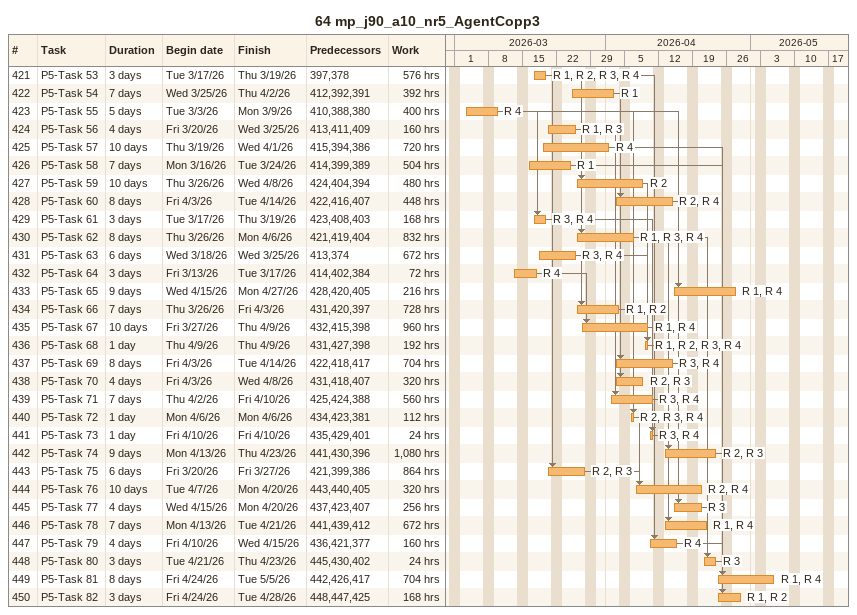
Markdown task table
64 mp_j90_a10_nr5_AgentCopp3

| ID | Task | Duration | Start | Finish | Predecessors | Resources | Work (h) |
|---|---|---|---|---|---|---|---|
| 421 | P5-Task 53 | 3d | 2026-03-17 | 2026-03-19 | 397, 378 | R 1, R 2, R 3, R 4 | 576 |
| 422 | P5-Task 54 | 7d | 2026-03-25 | 2026-04-02 | 412, 392, 391 | R 1 | 392 |
| 423 | P5-Task 55 | 5d | 2026-03-03 | 2026-03-09 | 410, 388, 380 | R 4 | 400 |
| 424 | P5-Task 56 | 4d | 2026-03-20 | 2026-03-25 | 413, 411, 409 | R 1, R 3 | 160 |
| 425 | P5-Task 57 | 10d | 2026-03-19 | 2026-04-01 | 415, 394, 386 | R 4 | 720 |
| 426 | P5-Task 58 | 7d | 2026-03-16 | 2026-03-24 | 414, 399, 389 | R 1 | 504 |
| 427 | P5-Task 59 | 10d | 2026-03-26 | 2026-04-08 | 424, 404, 394 | R 2 | 480 |
| 428 | P5-Task 60 | 8d | 2026-04-03 | 2026-04-14 | 422, 416, 407 | R 2, R 4 | 448 |
| 429 | P5-Task 61 | 3d | 2026-03-17 | 2026-03-19 | 423, 408, 403 | R 3, R 4 | 168 |
| 430 | P5-Task 62 | 8d | 2026-03-26 | 2026-04-06 | 421, 419, 404 | R 1, R 3, R 4 | 832 |
| 431 | P5-Task 63 | 6d | 2026-03-18 | 2026-03-25 | 413, 374 | R 3, R 4 | 672 |
| 432 | P5-Task 64 | 3d | 2026-03-13 | 2026-03-17 | 414, 402, 384 | R 4 | 72 |
| 433 | P5-Task 65 | 9d | 2026-04-15 | 2026-04-27 | 428, 420, 405 | R 1, R 4 | 216 |
| 434 | P5-Task 66 | 7d | 2026-03-26 | 2026-04-03 | 431, 420, 397 | R 1, R 2 | 728 |
| 435 | P5-Task 67 | 10d | 2026-03-27 | 2026-04-09 | 432, 415, 398 | R 1, R 4 | 960 |
| 436 | P5-Task 68 | 1d | 2026-04-09 | 2026-04-09 | 431, 427, 398 | R 1, R 2, R 3, R 4 | 192 |
| 437 | P5-Task 69 | 8d | 2026-04-03 | 2026-04-14 | 422, 418, 417 | R 3, R 4 | 704 |
| 438 | P5-Task 70 | 4d | 2026-04-03 | 2026-04-08 | 431, 418, 407 | R 2, R 3 | 320 |
| 439 | P5-Task 71 | 7d | 2026-04-02 | 2026-04-10 | 425, 424, 388 | R 3, R 4 | 560 |
| 440 | P5-Task 72 | 1d | 2026-04-06 | 2026-04-06 | 434, 423, 381 | R 2, R 3, R 4 | 112 |
| 441 | P5-Task 73 | 1d | 2026-04-10 | 2026-04-10 | 435, 429, 401 | R 3, R 4 | 24 |
| 442 | P5-Task 74 | 9d | 2026-04-13 | 2026-04-23 | 441, 430, 396 | R 2, R 3 | 1080 |
| 443 | P5-Task 75 | 6d | 2026-03-20 | 2026-03-27 | 421, 399, 386 | R 2, R 3 | 864 |
| 444 | P5-Task 76 | 10d | 2026-04-07 | 2026-04-20 | 443, 440, 405 | R 2, R 4 | 320 |
| 445 | P5-Task 77 | 4d | 2026-04-15 | 2026-04-20 | 437, 423, 407 | R 3 | 256 |
| 446 | P5-Task 78 | 7d | 2026-04-13 | 2026-04-21 | 441, 439, 412 | R 1, R 4 | 672 |
| 447 | P5-Task 79 | 4d | 2026-04-10 | 2026-04-15 | 436, 421, 377 | R 4 | 160 |
| 448 | P5-Task 80 | 3d | 2026-04-21 | 2026-04-23 | 445, 430, 402 | R 3 | 24 |
| 449 | P5-Task 81 | 8d | 2026-04-24 | 2026-05-05 | 442, 426, 417 | R 1, R 4 | 704 |
| 450 | P5-Task 82 | 3d | 2026-04-24 | 2026-04-28 | 448, 447, 425 | R 1, R 2 | 168 |
